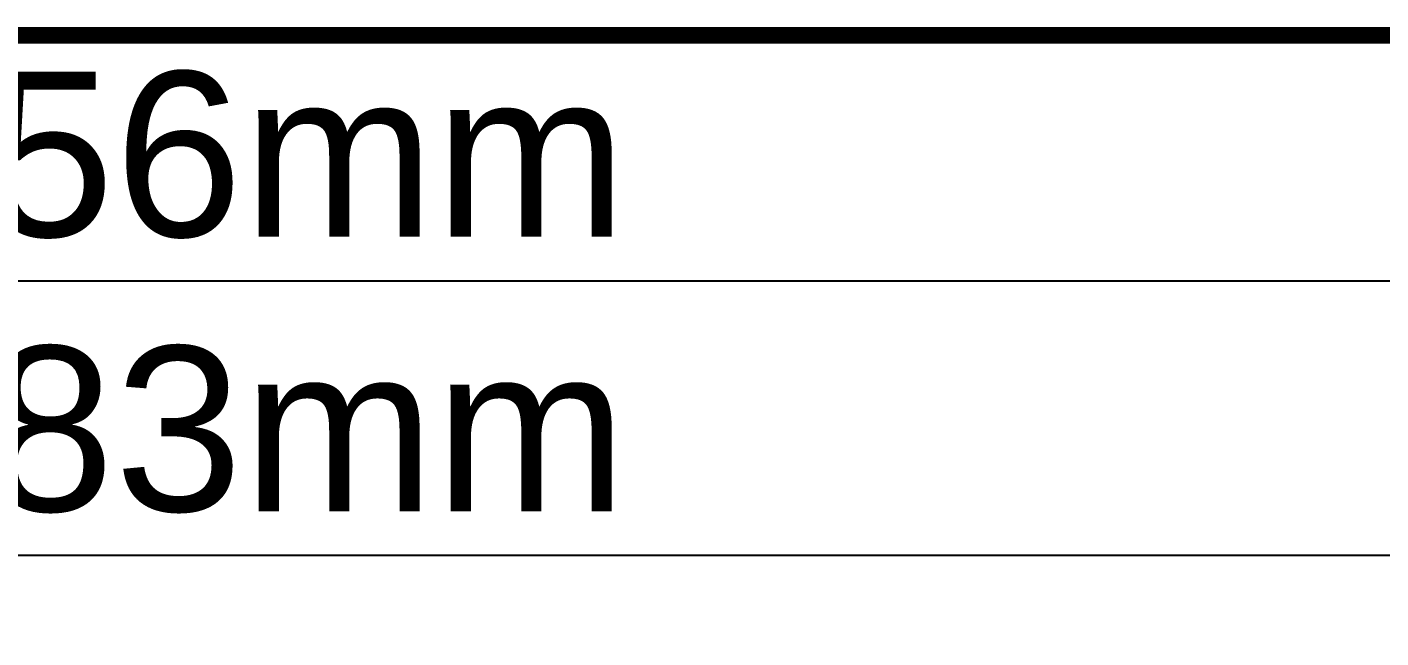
# Model space of a CAD drawing. Header units: millimetres. Extents: x 154 to 268, y 72 to 174.
# Drawn here: x 206.81 to 227.31, y 72.32 to 81.58 of the extents above; entities that cross this region are included whole.
import ezdxf

# ---------------------------------------------------------------- set-up
doc = ezdxf.new("R2010")
doc.units = ezdxf.units.MM
doc.layers.add('Mechanical9', color=56, linetype='Continuous')
doc.styles.get("Standard").update_dxf_attribs({"font": 'arial.ttf'})
doc.dimstyles.new('ISO-25', dxfattribs={"dimtxt": 2.5, "dimasz": 2, "dimexe": 1.25, "dimexo": 0.625, "dimtad": 1, "dimtxsty": 'Standard', "dimcen": 2.5, "dimadec": 0, "dimazin": 0, "dimtfac": 1, "dimtmove": 0, "dimatfit": 3, "dimfxl": 1, "dimarcsym": 0})

# ---------------------------------------------------------------- blocks, each defined once
blk = doc.blocks.new('*D13')
at = {"color": 0, "lineweight": -2}
for p, q in [((183.044, 80.828), (183.044, 76.486)), ((239.044, 80.828), (239.044, 76.486)), ((185.044, 77.736), (237.044, 77.736))]:
    blk.add_line(p, q, dxfattribs=at)
at = {"color": 0}
for points in [[(185.044, 78.069), (185.044, 77.402), (183.044, 77.736)], [(237.044, 78.069), (237.044, 77.402), (239.044, 77.736)]]:
    blk.add_solid(points, dxfattribs=at)
at = {"layer": 'Defpoints', "color": 0}
for p in [(183.044, 81.453), (239.044, 81.453), (239.044, 77.736)]:
    blk.add_point(p, dxfattribs=at)
at = {"color": 0, "insert": (211.044, 79.637), "char_height": 2.5, "attachment_point": 5}
blk.add_mtext('56mm', dxfattribs=at)
blk = doc.blocks.new('*D16')
at = {"color": 0, "lineweight": -2}
for p, q in [((169.544, 80.828), (169.544, 72.324)), ((252.544, 80.828), (252.544, 72.324)), ((250.544, 73.574), (171.544, 73.574))]:
    blk.add_line(p, q, dxfattribs=at)
at = {"color": 0}
for points in [[(171.544, 73.907), (171.544, 73.24), (169.544, 73.574)], [(250.544, 73.907), (250.544, 73.24), (252.544, 73.574)]]:
    blk.add_solid(points, dxfattribs=at)
at = {"layer": 'Defpoints', "color": 0}
for p in [(169.544, 81.453), (252.544, 81.453), (169.544, 73.574)]:
    blk.add_point(p, dxfattribs=at)
at = {"color": 0, "insert": (211.044, 75.476), "char_height": 2.5, "attachment_point": 5, "rotation": 0}
blk.add_mtext('83mm', dxfattribs=at)

msp = doc.modelspace()

# ---------------------------------------------------------------- linework, layer by layer
at = {"layer": 'Mechanical9', "const_width": 0.254}
msp.add_lwpolyline([(183.044, 81.453), (239.044, 81.453)], dxfattribs=at)

# ---------------------------------------------------------------- dimensions: what is measured, and where the dimension line sits
dim = msp.add_aligned_dim(p1=(252.544, 81.453), p2=(169.544, 81.453), distance=7.879, dimstyle='ISO-25', override={"dimpost": 'mm'})
dim.commit()
dim.dimension.update_dxf_attribs({"geometry": '*D16', "text_midpoint": (211.044, 75.476)})
dim = msp.add_linear_dim(base=(239.044, 77.736), p1=(183.044, 81.453), p2=(239.044, 81.453), dimstyle='ISO-25', override={"dimpost": 'mm'})
dim.commit()
dim.dimension.update_dxf_attribs({"geometry": '*D13', "text_midpoint": (211.044, 79.637)})

doc.saveas('drawing.dxf')
